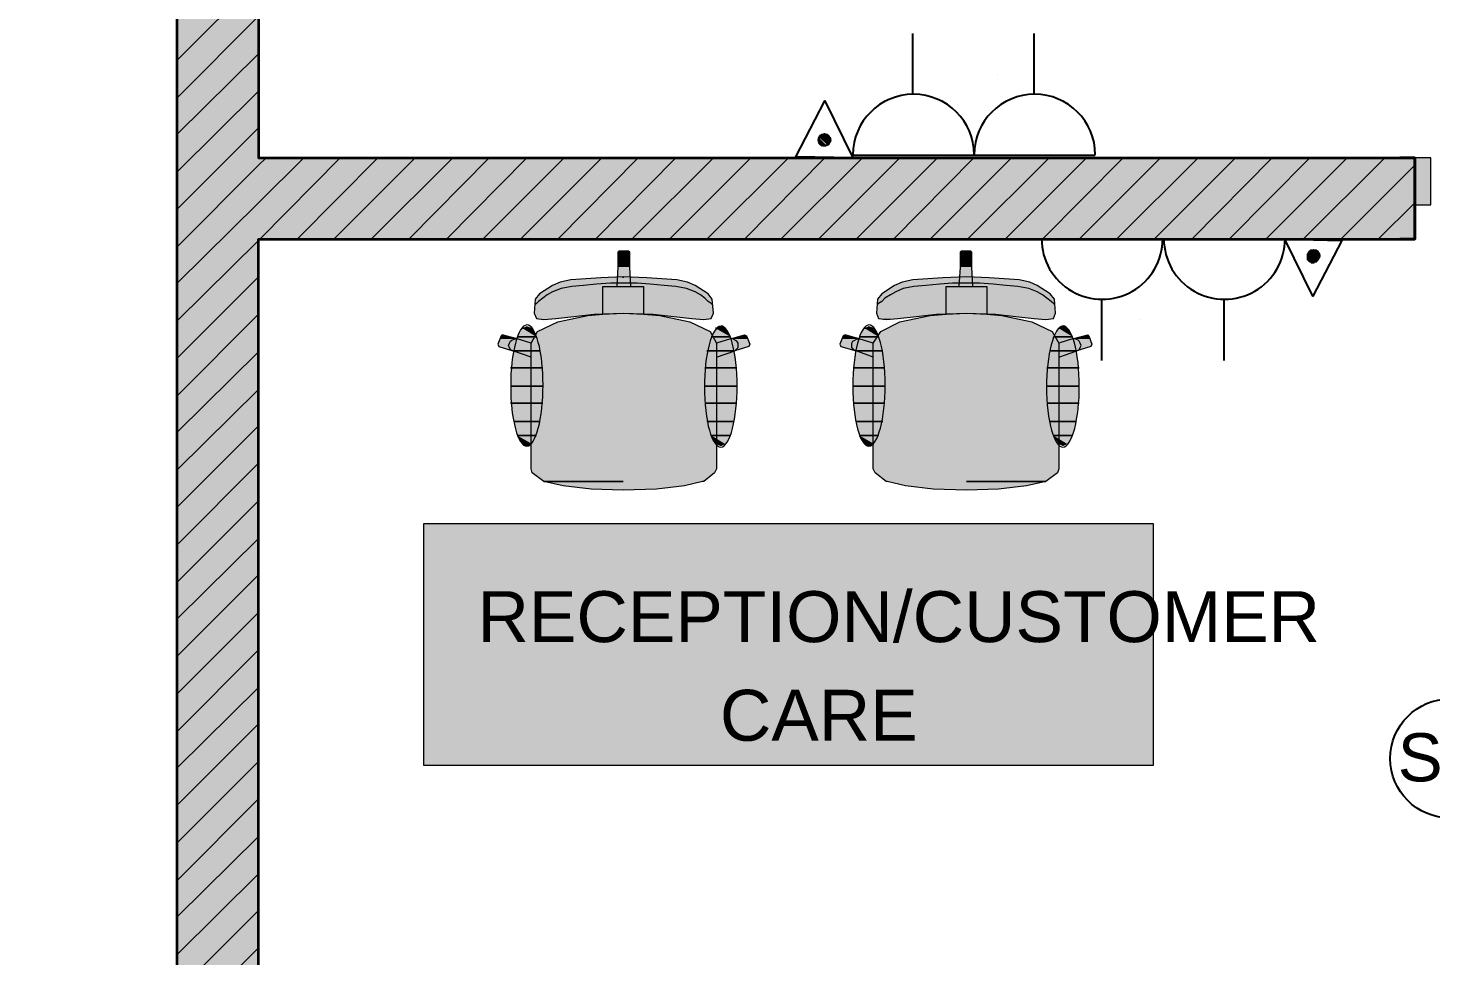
# Model space of a CAD drawing. Header units: inches. Extents: x 1845 to 54835, y 15201 to 50607.
# Drawn here: x 10528 to 17450, y 24670 to 29250 of the extents above; entities that cross this region are included whole.
import ezdxf

# ---------------------------------------------------------------- set-up
doc = ezdxf.new("R2010")
doc.units = ezdxf.units.IN
doc.header["$MEASUREMENT"] = 0
doc.layers.add('PDF_Geometry', color=7, linetype='Continuous', true_color=0xfd8379)
doc.layers.add('PDF_Solid Fills', color=7, linetype='Continuous', true_color=0xffffff)
doc.layers.add('PDF_Text', color=7, linetype='Continuous')
doc.styles.add('PDF Arial-BoldMT', font='arial.ttf')
doc.styles.add('PDF ArialMT', font='arial.ttf')

msp = doc.modelspace()

# ---------------------------------------------------------------- linework, layer by layer
at = {"layer": 'PDF_Geometry', "color": 7, "lineweight": 35}
for points in [[(11264, 33811.3), (11338.1, 33811.3), (11264, 33811.3), (11264, 33642), (11264, 33811.3), (13867.4, 33811.3), (13867.4, 33663.1), (13867.4, 33562.6), (13867.4, 33409.1), (11666.1, 33409.1), (11666.1, 28609.7), (17370.4, 28609.7), (17370.4, 28376.9), (17370.4, 28609.7), (17296.3, 28609.7), (17370.4, 28609.7)], [(9967.5, 21804.8), (9867, 21804.8), (9867, 22005.8), (9867, 22106.4), (9867, 22206.9), (11264, 22206.9), (11264, 33409.1)], [(17296.3, 28609.7), (17370.4, 28609.7), (17370.4, 28376.9), (17370.4, 28207.5), (17296.3, 28207.5)], [(13518.2, 21804.8), (13618.7, 21804.8), (13618.7, 22005.8), (13618.7, 22106.4), (13618.7, 22206.9), (11666.1, 22206.9), (11666.1, 28207.5), (17370.4, 28207.5), (17370.4, 28376.9), (17370.4, 28207.5), (17296.3, 28207.5), (17370.4, 28207.5)]]:
    msp.add_lwpolyline(points, dxfattribs=at)
at = {"layer": 'PDF_Geometry', "lineweight": 9}
for points in [[(11264, 29091.2), (11666.1, 29493.4)], [(11264, 28906), (11666.1, 29308.2)], [(11264, 28726.1), (11666.1, 29123)], [(11264, 28540.9), (11666.1, 28937.8)], [(11264, 28355.7), (11666.1, 28757.9)], [(11264, 27990.6), (11666.1, 28387.5), (11888.4, 28609.7)], [(11264, 28170.5), (11666.1, 28572.7), (11703.2, 28609.7)], [(11671.4, 28207.5), (12068.3, 28609.7)], [(11856.6, 28207.5), (12253.5, 28609.7)], [(12036.5, 28207.5), (12438.7, 28609.7)], [(12221.7, 28207.5), (12623.9, 28609.7)], [(12406.9, 28207.5), (12803.8, 28609.7)], [(12592.2, 28207.5), (12989, 28609.7)], [(12772.1, 28207.5), (13174.2, 28609.7)], [(12957.3, 28207.5), (13359.4, 28609.7)], [(13142.5, 28207.5), (13539.3, 28609.7)], [(13327.7, 28207.5), (13724.5, 28609.7)], [(13507.6, 28207.5), (13909.7, 28609.7)], [(13692.8, 28207.5), (14095, 28609.7)], [(13878, 28207.5), (14280.2, 28609.7)], [(14063.2, 28207.5), (14460.1, 28609.7)], [(14243.1, 28207.5), (14645.3, 28609.7)], [(14428.3, 28207.5), (14830.5, 28609.7)], [(14613.5, 28207.5), (15015.7, 28609.7)], [(14798.7, 28207.5), (15195.6, 28609.7)], [(14978.6, 28207.5), (15380.8, 28609.7)], [(15163.8, 28207.5), (15566, 28609.7)], [(15349.1, 28207.5), (15751.2, 28609.7)], [(15534.3, 28207.5), (15931.1, 28609.7)], [(15714.2, 28207.5), (16116.3, 28609.7)], [(15899.4, 28207.5), (16301.5, 28609.7)], [(16084.6, 28207.5), (16486.7, 28609.7)], [(16269.8, 28207.5), (16666.7, 28609.7)], [(16455, 28207.5), (16851.9, 28609.7)], [(16634.9, 28207.5), (17037.1, 28609.7)], [(16820.1, 28207.5), (17222.3, 28609.7)], [(17005.3, 28207.5), (17370.4, 28572.7)], [(17190.5, 28207.5), (17370.4, 28387.5)], [(11264, 27805.4), (11666.1, 28202.2)], [(11264, 27620.2), (11666.1, 28022.3)], [(11264, 27435), (11666.1, 27837.1)], [(11264, 27255.1), (11666.1, 27651.9)], [(11264, 27069.9), (11666.1, 27466.7)], [(11264, 26884.7), (11666.1, 27286.8)], [(11264, 26699.4), (11666.1, 27101.6)], [(11264, 26514.2), (11666.1, 26916.4)], [(11264, 26334.3), (11666.1, 26731.2)], [(11264, 26149.1), (11666.1, 26551.3)], [(11264, 25963.9), (11666.1, 26366.1)], [(11264, 25778.7), (11666.1, 26180.9)], [(11264, 25598.8), (11666.1, 25995.7)], [(11264, 25413.6), (11666.1, 25815.8)], [(11264, 25228.4), (11666.1, 25630.6)], [(11264, 25043.2), (11666.1, 25445.3)], [(11264, 24863.3), (11666.1, 25260.1)], [(11264, 24678.1), (11666.1, 25074.9)], [(11264, 24492.9), (11666.1, 24895)], [(11264, 24307.7), (11666.1, 24709.8)]]:
    msp.add_lwpolyline(points, dxfattribs=at)
at = {"layer": 'PDF_Geometry', "color": 1, "lineweight": 25}
for points in [[(14894, 28921.9), (14894, 29223.5)], [(15491.9, 28921.9), (15491.9, 29223.5)], [(15312, 29022.4), (15312, 29022.4)], [(14454.8, 28726.1), (14486.5, 28694.4), (14454.8, 28726.1), (14486.5, 28694.4), (14454.8, 28726.1), (14486.5, 28694.4), (14460.1, 28726.1), (14486.5, 28699.7), (14460.1, 28726.1)], [(14460.1, 28667.9), (14428.3, 28704.9), (14465.4, 28667.9), (14428.3, 28704.9), (14465.4, 28667.9), (14428.3, 28704.9), (14465.4, 28667.9), (14428.3, 28704.9)], [(14428.3, 28694.4), (14454.8, 28667.9), (14428.3, 28694.4), (14454.8, 28667.9), (14428.3, 28694.4), (14454.8, 28667.9)], [(14428.3, 28683.8), (14444.2, 28667.9)], [(14433.6, 28683.8), (14444.2, 28673.2), (14433.6, 28683.8)], [(14433.6, 28678.5), (14438.9, 28673.2)], [(14438.9, 28720.8), (14481.2, 28678.5), (14438.9, 28720.8), (14481.2, 28678.5), (14444.2, 28720.8), (14481.2, 28683.8), (14444.2, 28720.8), (14481.2, 28683.8), (14444.2, 28720.8), (14481.2, 28683.8), (14444.2, 28720.8), (14481.2, 28683.8), (14449.5, 28720.8), (14481.2, 28689.1), (14449.5, 28720.8), (14481.2, 28689.1), (14449.5, 28720.8), (14481.2, 28689.1), (14449.5, 28720.8)], [(14475.9, 28673.2), (14438.9, 28715.5), (14475.9, 28678.5), (14438.9, 28715.5), (14475.9, 28678.5), (14438.9, 28715.5), (14475.9, 28678.5), (14438.9, 28715.5)], [(14486.5, 28699.7), (14460.1, 28720.8), (14481.2, 28699.7), (14465.4, 28720.8), (14481.2, 28704.9), (14465.4, 28720.8), (14481.2, 28704.9)], [(14470.7, 28720.8), (14481.2, 28710.2), (14470.7, 28720.8)], [(15793.5, 28620.3), (14592.4, 28620.3)], [(15529, 28207.5), (16730.1, 28207.5)], [(16888.9, 28101.7), (16846.6, 28144), (16888.9, 28101.7), (16846.6, 28138.8), (16888.9, 28101.7), (16846.6, 28138.8), (16883.6, 28101.7), (16846.6, 28138.8), (16883.6, 28096.4), (16846.6, 28138.8), (16883.6, 28096.4), (16846.6, 28138.8), (16883.6, 28096.4), (16841.3, 28133.5), (16883.6, 28096.4)], [(16878.3, 28096.4), (16841.3, 28133.5), (16878.3, 28096.4), (16841.3, 28133.5), (16878.3, 28096.4), (16841.3, 28133.5), (16878.3, 28096.4), (16841.3, 28128.2), (16873, 28096.4)], [(16841.3, 28122.9), (16867.7, 28091.1), (16841.3, 28122.9), (16867.7, 28091.1), (16841.3, 28122.9), (16873, 28091.1), (16841.3, 28128.2), (16873, 28091.1), (16841.3, 28128.2), (16873, 28091.1), (16841.3, 28128.2)], [(16867.7, 28091.1), (16841.3, 28117.6), (16862.4, 28091.1), (16841.3, 28117.6), (16862.4, 28091.1), (16841.3, 28117.6)], [(16862.4, 28091.1), (16841.3, 28112.3), (16857.1, 28096.4), (16841.3, 28112.3), (16857.1, 28096.4)], [(16851.9, 28096.4), (16841.3, 28107), (16851.9, 28096.4)], [(16894.2, 28107), (16851.9, 28144), (16894.2, 28107), (16857.1, 28144), (16894.2, 28107), (16857.1, 28144)], [(16888.9, 28107), (16851.9, 28144), (16888.9, 28107), (16851.9, 28144), (16888.9, 28101.7), (16851.9, 28144), (16888.9, 28101.7), (16851.9, 28144)], [(16894.2, 28122.9), (16873, 28149.3), (16894.2, 28122.9), (16867.7, 28149.3), (16894.2, 28122.9), (16867.7, 28149.3), (16894.2, 28117.6), (16867.7, 28149.3), (16894.2, 28117.6), (16862.4, 28149.3), (16894.2, 28117.6), (16862.4, 28149.3), (16894.2, 28112.3), (16862.4, 28149.3), (16894.2, 28112.3), (16857.1, 28149.3), (16894.2, 28112.3), (16857.1, 28149.3), (16894.2, 28112.3)], [(16878.3, 28149.3), (16894.2, 28128.2), (16873, 28149.3), (16894.2, 28128.2)], [(16894.2, 28133.5), (16878.3, 28144), (16894.2, 28133.5)], [(16888.9, 28138.8), (16883.6, 28144), (16888.9, 28133.5)], [(15825.3, 27911.2), (15825.3, 27609.6)], [(16428.5, 27911.2), (16428.5, 27609.6)], [(16010.5, 27810.7), (16010.5, 27810.7)]]:
    msp.add_lwpolyline(points, dxfattribs=at)
for points in [[(14317.2, 28615), (14460.1, 28890.2), (14597.7, 28609.7)], [(14428.3, 28699.7), (14460.1, 28667.9), (14428.3, 28699.7), (14460.1, 28667.9), (14428.3, 28699.7), (14460.1, 28667.9)], [(14428.3, 28689.1), (14449.5, 28667.9), (14428.3, 28689.1), (14449.5, 28667.9)], [(14433.6, 28715.5), (14475.9, 28673.2), (14433.6, 28715.5), (14475.9, 28673.2)], [(17010.6, 28202.2), (16867.7, 27927.1), (16730.1, 28207.5)]]:
    msp.add_lwpolyline(points, close=True, dxfattribs=at)
msp.add_lwpolyline([(15794.2, 28624.1, 1), (15196.2, 28624.1, 1), (14598.3, 28624.1)], format="xyb", dxfattribs=at)
at = {"layer": 'PDF_Geometry', "color": 30, "lineweight": 20, "true_color": 0xff6600}
msp.add_lwpolyline([(17370.4, 28376.9), (17449.8, 28376.9), (17449.8, 28609.7), (17370.4, 28609.7)], close=True, dxfattribs=at)
at = {"layer": 'PDF_Geometry', "color": 39, "lineweight": 13, "true_color": 0x563838}
for points in [[(13497, 28070), (13497, 28144), (13491.7, 28149.3), (13465.3, 28149.3), (13444.1, 28149.3), (13438.8, 28144), (13438.8, 28070)], [(15185, 28070), (15185, 28144), (15179.7, 28149.3), (15158.6, 28149.3), (15132.1, 28149.3), (15126.8, 28144), (15126.8, 28070)], [(13502.3, 27974.7), (13497, 28070), (13497, 28085.8), (13486.4, 28091.1), (13481.1, 28101.7), (13465.3, 28101.7), (13454.7, 28101.7), (13444.1, 28091.1), (13438.8, 28085.8), (13438.8, 28070), (13433.5, 27974.7)], [(15190.3, 27974.7), (15185, 28070), (15185, 28085.8), (15179.7, 28091.1), (15169.1, 28101.7), (15158.6, 28101.7), (15142.7, 28101.7), (15137.4, 28091.1), (15126.8, 28085.8), (15126.8, 28070), (15121.5, 27974.7)], [(13904.5, 27884.8), (13899.2, 27890), (13883.3, 27900.6), (13867.4, 27916.5), (13846.2, 27932.4), (13819.8, 27948.3), (13777.5, 27964.1), (13724.5, 27974.7), (13666.3, 27980), (13597.5, 27985.3), (13534, 27990.6), (13465.3, 27990.6), (13401.8, 27990.6), (13333, 27985.3), (13269.5, 27980), (13211.3, 27974.7), (13158.3, 27964.1), (13116, 27948.3), (13089.6, 27932.4), (13068.4, 27916.5), (13047.2, 27900.6), (13036.6, 27890), (13031.3, 27884.8)], [(13364.7, 27837.1), (13364.7, 27911.2), (13364.7, 27974.7), (13433.5, 27974.7), (13465.3, 27974.7), (13502.3, 27974.7), (13565.8, 27974.7), (13565.8, 27911.2), (13565.8, 27837.1)], [(15592.5, 27884.8), (15587.2, 27890), (15576.6, 27900.6), (15555.4, 27916.5), (15534.3, 27932.4), (15507.8, 27948.3), (15465.5, 27964.1), (15412.6, 27974.7), (15354.3, 27980), (15290.8, 27985.3), (15222.1, 27990.6), (15158.6, 27990.6), (15089.8, 27990.6), (15026.3, 27985.3), (14957.5, 27980), (14899.3, 27974.7), (14846.4, 27964.1), (14809.3, 27948.3), (14782.9, 27932.4), (14756.4, 27916.5), (14740.5, 27900.6), (14724.6, 27890), (14719.4, 27884.8)], [(15058, 27837.1), (15058, 27911.2), (15058, 27974.7), (15121.5, 27974.7), (15158.6, 27974.7), (15190.3, 27974.7), (15259.1, 27974.7), (15259.1, 27911.2), (15259.1, 27837.1)], [(13010.2, 27694.3), (13041.9, 27752.5), (13142.5, 27800.1), (13290.6, 27831.8), (13364.7, 27837.1), (13465.3, 27842.4), (13565.8, 27837.1), (13645.2, 27831.8), (13793.3, 27800.1), (13893.9, 27752.5), (13925.6, 27694.3)], [(14698.2, 27694.3), (14735.2, 27752.5), (14830.5, 27800.1), (14978.6, 27831.8), (15058, 27837.1), (15158.6, 27842.4), (15259.1, 27837.1), (15333.2, 27831.8), (15481.3, 27800.1), (15581.9, 27752.5), (15613.6, 27694.3)], [(13010.2, 27625.5), (12920.2, 27657.2), (12909.6, 27662.5), (12904.4, 27673.1), (12899.1, 27683.7), (12904.4, 27694.3), (12909.6, 27704.8), (12914.9, 27710.1), (12930.8, 27715.4), (12941.4, 27715.4), (12867.3, 27736.6), (12862, 27731.3), (12846.1, 27689), (12851.4, 27678.4), (12920.2, 27657.2)], [(13994.4, 27715.4), (13925.6, 27694.3), (13925.6, 27625.5), (13925.6, 27207.4), (13925.6, 27133.4), (13925.6, 27075.1), (13915, 27054), (13862.1, 27011.6), (13856.8, 27011.6), (13766.9, 26990.5), (13629.3, 26974.6), (13465.3, 26969.3), (13306.5, 26974.6), (13168.9, 26990.5), (13073.7, 27011.6), (13015.5, 27054), (13010.2, 27075.1), (13010.2, 27133.4), (13010.2, 27207.4), (13010.2, 27625.5), (13010.2, 27694.3), (12941.4, 27715.4)], [(13925.6, 27625.5), (14015.6, 27657.2), (14020.9, 27662.5), (14031.5, 27673.1), (14031.5, 27683.7), (14031.5, 27694.3), (14026.2, 27704.8), (14015.6, 27710.1), (14005, 27715.4), (13994.4, 27715.4), (14063.2, 27736.6), (14073.8, 27731.3), (14089.7, 27689), (14084.4, 27678.4), (14015.6, 27657.2)], [(14698.2, 27625.5), (14613.5, 27657.2), (14602.9, 27662.5), (14592.4, 27673.1), (14592.4, 27683.7), (14592.4, 27694.3), (14597.7, 27704.8), (14608.2, 27710.1), (14618.8, 27715.4), (14629.4, 27715.4), (14560.6, 27736.6), (14550, 27731.3), (14534.2, 27689), (14539.4, 27678.4), (14613.5, 27657.2)], [(15682.4, 27715.4), (15613.6, 27694.3), (15613.6, 27625.5), (15613.6, 27207.4), (15613.6, 27133.4), (15613.6, 27075.1), (15608.3, 27054), (15550.1, 27011.6), (15454.9, 26990.5), (15317.3, 26974.6), (15158.6, 26969.3), (14994.5, 26974.6), (14856.9, 26990.5), (14767, 27011.6), (14761.7, 27011.6), (14708.8, 27054), (14698.2, 27075.1), (14698.2, 27133.4), (14698.2, 27207.4), (14698.2, 27625.5), (14698.2, 27694.3), (14629.4, 27715.4)], [(15613.6, 27625.5), (15703.6, 27657.2), (15714.2, 27662.5), (15719.5, 27673.1), (15724.8, 27683.7), (15719.5, 27694.3), (15714.2, 27704.8), (15708.9, 27710.1), (15693, 27715.4), (15682.4, 27715.4), (15756.5, 27736.6), (15761.8, 27731.3), (15777.7, 27689), (15772.4, 27678.4), (15703.6, 27657.2)]]:
    msp.add_lwpolyline(points, dxfattribs=at)
for points in [[(13221.8, 27826.5), (13322.4, 27837.1), (13465.3, 27842.4), (13613.4, 27837.1), (13714, 27826.5), (13803.9, 27816), (13862.1, 27810.7), (13899.2, 27816), (13909.7, 27842.4), (13904.5, 27911.2), (13883.3, 27937.7), (13819.8, 27980), (13782.8, 27995.9), (13729.8, 28006.5), (13581.7, 28017), (13465.3, 28022.3), (13354.1, 28017), (13206, 28006.5), (13153.1, 27995.9), (13116, 27980), (13052.5, 27937.7), (13031.3, 27911.2), (13026.1, 27842.4), (13036.6, 27816), (13073.7, 27810.7), (13131.9, 27816)], [(14909.9, 27826.5), (15010.4, 27837.1), (15158.6, 27842.4), (15301.4, 27837.1), (15402, 27826.5), (15491.9, 27816), (15550.1, 27810.7), (15587.2, 27816), (15597.8, 27842.4), (15592.5, 27911.2), (15571.3, 27937.7), (15507.8, 27980), (15470.8, 27995.9), (15417.8, 28006.5), (15269.7, 28017), (15158.6, 28022.3), (15042.1, 28017), (14894, 28006.5), (14841.1, 27995.9), (14804, 27980), (14740.5, 27937.7), (14719.4, 27911.2), (14714.1, 27842.4), (14724.6, 27816), (14761.7, 27810.7), (14819.9, 27816)], [(16079.3, 25609.4), (12481, 25609.4), (12481, 26805.3), (16079.3, 26805.3)]]:
    msp.add_lwpolyline(points, close=True, dxfattribs=at)
at = {"layer": 'PDF_Geometry', "color": 7, "lineweight": 0, "true_color": 0xffffff}
for points in [[(13465.3, 28022.3), (13465.3, 28022.3), (13465.3, 28022.3)], [(15756.5, 27736.6), (15756.5, 27736.6), (15756.5, 27736.6)]]:
    msp.add_lwpolyline(points, close=True, dxfattribs=at)
for points in [[(13465.3, 28017), (13465.3, 28022.3), (13465.3, 28017)], [(13015.5, 27768.3), (12967.9, 27768.3), (13015.5, 27768.3)], [(13968, 27768.3), (13920.3, 27768.3), (13968, 27768.3)], [(14703.5, 27768.3), (14655.9, 27768.3), (14703.5, 27768.3)], [(15656, 27768.3), (15613.6, 27768.3), (15656, 27768.3)], [(13036.6, 27726), (12941.4, 27726), (13036.6, 27726)], [(13994.4, 27726), (13899.2, 27726), (13994.4, 27726)], [(14724.6, 27726), (14629.4, 27726), (14724.6, 27726)], [(15682.4, 27726), (15587.2, 27726), (15682.4, 27726)], [(15761.8, 27731.3), (15756.5, 27736.6), (15761.8, 27731.3)], [(13052.5, 27657.2), (12925.5, 27657.2), (13052.5, 27657.2)], [(14010.3, 27657.2), (13878, 27657.2), (14010.3, 27657.2)], [(14745.8, 27657.2), (14613.5, 27657.2), (14745.8, 27657.2)], [(15698.3, 27657.2), (15571.3, 27657.2), (15698.3, 27657.2)], [(13068.4, 27572.6), (12909.6, 27572.6), (13068.4, 27572.6)], [(14020.9, 27572.6), (13867.4, 27572.6), (14020.9, 27572.6)], [(14756.4, 27572.6), (14602.9, 27572.6), (14756.4, 27572.6)], [(15714.2, 27572.6), (15555.4, 27572.6), (15714.2, 27572.6)], [(13068.4, 27482.6), (12909.6, 27482.6), (13068.4, 27482.6)], [(14026.2, 27482.6), (13867.4, 27482.6), (14026.2, 27482.6)], [(14756.4, 27482.6), (14597.7, 27482.6), (14756.4, 27482.6)], [(15714.2, 27482.6), (15555.4, 27482.6), (15714.2, 27482.6)], [(13068.4, 27397.9), (12909.6, 27397.9), (13068.4, 27397.9)], [(14020.9, 27397.9), (13867.4, 27397.9), (14020.9, 27397.9)], [(14756.4, 27397.9), (14602.9, 27397.9), (14756.4, 27397.9)], [(15714.2, 27397.9), (15555.4, 27397.9), (15714.2, 27397.9)], [(13052.5, 27308), (12925.5, 27308), (13052.5, 27308)], [(14010.3, 27308), (13878, 27308), (14010.3, 27308)], [(14745.8, 27308), (14613.5, 27308), (14745.8, 27308)], [(15698.3, 27308), (15571.3, 27308), (15698.3, 27308)], [(13036.6, 27239.2), (12941.4, 27239.2), (13036.6, 27239.2)], [(13994.4, 27239.2), (13899.2, 27239.2), (13994.4, 27239.2)], [(14724.6, 27239.2), (14629.4, 27239.2), (14724.6, 27239.2)], [(15682.4, 27239.2), (15587.2, 27239.2), (15682.4, 27239.2)], [(13010.2, 27196.9), (12967.9, 27196.9), (13010.2, 27196.9)], [(13465.3, 27011.6), (13073.7, 27011.6), (13465.3, 27011.6)], [(15550.1, 27011.6), (15158.6, 27011.6), (15550.1, 27011.6)]]:
    msp.add_lwpolyline(points, dxfattribs=at)
at = {"layer": 'PDF_Geometry', "color": 1, "lineweight": 25}
for centre in [(14458, 28698.2), (16871.1, 28126.7)]:
    msp.add_circle(centre, 29.1, dxfattribs=at)
at = {"layer": 'PDF_Geometry', "color": 4, "lineweight": 25}
msp.add_circle((17543.1, 25644.8), 293.7, dxfattribs=at)
at = {"layer": 'PDF_Geometry', "color": 1, "lineweight": 25}
for centre, radius, start, end in [((14449.5, 28689.1), 26.5, 306.8699, 126.8699), ((15827.9, 28210.2), 299, 179.99998, 359.99998), ((16431.2, 28210.2), 299, 179.99998, 359.99998)]:
    msp.add_arc(centre, radius, start, end, dxfattribs=at)
at = {"layer": 'PDF_Geometry', "color": 39, "lineweight": 13, "true_color": 0x563838}
for centre, major_axis, ratio, start_param, end_param in [((12989.5, 27485.3), (0.8, 299.1), 0.267095, 1.580703, 7.863888), ((13946.5, 27480.5), (0.7, 298.5), 0.270458, 5.121485, 11.40467), ((14677.5, 27485.3), (0.8, 299.1), 0.267095, 1.580703, 7.863888), ((15634.5, 27480.5), (0.7, 298.5), 0.270458, 5.121485, 11.40467)]:
    msp.add_ellipse(centre, major_axis=major_axis, ratio=ratio, start_param=start_param, end_param=end_param, dxfattribs=at)
at = {"layer": 'PDF_Solid Fills', "transparency": 33554559}
for points in [[(11264, 33409.1), (11264, 22206.9), (11666.1, 33409.1)], [(11264, 22206.9), (11666.1, 33409.1), (11666.1, 22206.9)], [(11666.1, 28609.7), (11666.1, 28207.5), (17370.4, 28609.7)], [(11666.1, 28207.5), (17370.4, 28609.7), (17370.4, 28207.5)], [(17370.4, 28376.9), (17370.4, 28609.7), (17449.8, 28376.9)], [(17370.4, 28609.7), (17449.8, 28376.9), (17449.8, 28609.7)], [(13444.1, 28149.3), (13465.3, 28144), (13438.8, 28144)], [(13465.3, 28144), (13438.8, 28144), (13465.3, 28070)], [(13438.8, 28144), (13465.3, 28070), (13438.8, 28070)], [(13465.3, 28149.3), (13444.1, 28149.3), (13465.3, 28144)], [(13491.7, 28149.3), (13465.3, 28149.3), (13497, 28144)], [(13465.3, 28149.3), (13497, 28144), (13465.3, 28144)], [(13497, 28144), (13465.3, 28144), (13497, 28070)], [(13465.3, 28144), (13497, 28070), (13465.3, 28070)], [(15132.1, 28149.3), (15158.6, 28144), (15126.8, 28144)], [(15158.6, 28144), (15126.8, 28144), (15158.6, 28070)], [(15126.8, 28144), (15158.6, 28070), (15126.8, 28070)], [(15158.6, 28149.3), (15132.1, 28149.3), (15158.6, 28144)], [(15179.7, 28149.3), (15158.6, 28149.3), (15185, 28144)], [(15158.6, 28149.3), (15185, 28144), (15158.6, 28144)], [(15185, 28144), (15158.6, 28144), (15185, 28070)], [(15158.6, 28144), (15185, 28070), (15158.6, 28070)], [(13438.8, 28070), (13465.3, 27974.7), (13433.5, 27974.7)], [(13465.3, 28070), (13438.8, 28070), (13465.3, 27974.7)], [(13497, 28070), (13465.3, 28070), (13502.3, 27974.7)], [(13465.3, 28070), (13502.3, 27974.7), (13465.3, 27974.7)], [(15126.8, 28070), (15158.6, 27974.7), (15121.5, 27974.7)], [(15158.6, 28070), (15126.8, 28070), (15158.6, 27974.7)], [(15185, 28070), (15158.6, 28070), (15190.3, 27974.7)], [(15158.6, 28070), (15190.3, 27974.7), (15158.6, 27974.7)], [(13116, 27980), (13465.3, 27937.7), (13052.5, 27937.7)], [(13153.1, 27995.9), (13465.3, 27980), (13116, 27980)], [(13465.3, 27980), (13116, 27980), (13465.3, 27937.7)], [(13206, 28006.5), (13465.3, 27995.9), (13153.1, 27995.9)], [(13465.3, 27995.9), (13153.1, 27995.9), (13465.3, 27980)], [(13354.1, 28017), (13465.3, 28006.5), (13206, 28006.5)], [(13465.3, 28006.5), (13206, 28006.5), (13465.3, 27995.9)], [(13465.3, 28022.3), (13465.3, 28017), (13354.1, 28017)], [(13465.3, 28017), (13354.1, 28017), (13465.3, 28006.5)], [(13465.3, 27974.7), (13364.7, 27974.7), (13465.3, 27911.2)], [(13364.7, 27974.7), (13465.3, 27911.2), (13364.7, 27911.2)], [(13465.3, 28022.3), (13581.7, 28017), (13465.3, 28017)], [(13581.7, 28017), (13465.3, 28017), (13729.8, 28006.5)], [(13465.3, 28017), (13729.8, 28006.5), (13465.3, 28006.5)], [(13729.8, 28006.5), (13465.3, 28006.5), (13782.8, 27995.9)], [(13465.3, 28006.5), (13782.8, 27995.9), (13465.3, 27995.9)], [(13782.8, 27995.9), (13465.3, 27995.9), (13819.8, 27980)], [(13465.3, 27995.9), (13819.8, 27980), (13465.3, 27980)], [(13819.8, 27980), (13465.3, 27980), (13883.3, 27937.7)], [(13465.3, 27980), (13883.3, 27937.7), (13465.3, 27937.7)], [(13565.8, 27974.7), (13465.3, 27974.7), (13565.8, 27911.2)], [(13465.3, 27974.7), (13565.8, 27911.2), (13465.3, 27911.2)], [(14804, 27980), (15158.6, 27937.7), (14740.5, 27937.7)], [(14841.1, 27995.9), (15158.6, 27980), (14804, 27980)], [(15158.6, 27980), (14804, 27980), (15158.6, 27937.7)], [(14894, 28006.5), (15158.6, 27995.9), (14841.1, 27995.9)], [(15158.6, 27995.9), (14841.1, 27995.9), (15158.6, 27980)], [(15042.1, 28017), (15158.6, 28006.5), (14894, 28006.5)], [(15158.6, 28006.5), (14894, 28006.5), (15158.6, 27995.9)], [(15158.6, 28022.3), (15158.6, 28017), (15042.1, 28017)], [(15158.6, 28017), (15042.1, 28017), (15158.6, 28006.5)], [(15158.6, 27974.7), (15058, 27974.7), (15158.6, 27911.2)], [(15058, 27974.7), (15158.6, 27911.2), (15058, 27911.2)], [(15158.6, 28022.3), (15269.7, 28017), (15158.6, 28017)], [(15269.7, 28017), (15158.6, 28017), (15417.8, 28006.5)], [(15158.6, 28017), (15417.8, 28006.5), (15158.6, 28006.5)], [(15417.8, 28006.5), (15158.6, 28006.5), (15470.8, 27995.9)], [(15158.6, 28006.5), (15470.8, 27995.9), (15158.6, 27995.9)], [(15470.8, 27995.9), (15158.6, 27995.9), (15507.8, 27980)], [(15158.6, 27995.9), (15507.8, 27980), (15158.6, 27980)], [(15507.8, 27980), (15158.6, 27980), (15571.3, 27937.7)], [(15158.6, 27980), (15571.3, 27937.7), (15158.6, 27937.7)], [(15259.1, 27974.7), (15158.6, 27974.7), (15259.1, 27911.2)], [(15158.6, 27974.7), (15259.1, 27911.2), (15158.6, 27911.2)], [(13031.3, 27911.2), (13465.3, 27842.4), (13026.1, 27842.4)], [(13052.5, 27937.7), (13465.3, 27911.2), (13031.3, 27911.2)], [(13465.3, 27911.2), (13031.3, 27911.2), (13465.3, 27842.4)], [(13465.3, 27937.7), (13052.5, 27937.7), (13465.3, 27911.2)], [(13465.3, 27911.2), (13364.7, 27911.2), (13465.3, 27837.1)], [(13364.7, 27911.2), (13465.3, 27837.1), (13364.7, 27837.1)], [(13883.3, 27937.7), (13465.3, 27937.7), (13904.5, 27911.2)], [(13465.3, 27937.7), (13904.5, 27911.2), (13465.3, 27911.2)], [(13565.8, 27911.2), (13465.3, 27911.2), (13565.8, 27837.1)], [(13465.3, 27911.2), (13565.8, 27837.1), (13465.3, 27837.1)], [(13904.5, 27911.2), (13465.3, 27911.2), (13909.7, 27842.4)], [(13465.3, 27911.2), (13909.7, 27842.4), (13465.3, 27842.4)], [(14719.4, 27911.2), (15158.6, 27842.4), (14714.1, 27842.4)], [(14740.5, 27937.7), (15158.6, 27911.2), (14719.4, 27911.2)], [(15158.6, 27911.2), (14719.4, 27911.2), (15158.6, 27842.4)], [(15158.6, 27937.7), (14740.5, 27937.7), (15158.6, 27911.2)], [(15158.6, 27911.2), (15058, 27911.2), (15158.6, 27837.1)], [(15058, 27911.2), (15158.6, 27837.1), (15058, 27837.1)], [(15571.3, 27937.7), (15158.6, 27937.7), (15592.5, 27911.2)], [(15158.6, 27937.7), (15592.5, 27911.2), (15158.6, 27911.2)], [(15259.1, 27911.2), (15158.6, 27911.2), (15259.1, 27837.1)], [(15158.6, 27911.2), (15259.1, 27837.1), (15158.6, 27837.1)], [(15592.5, 27911.2), (15158.6, 27911.2), (15597.8, 27842.4)], [(15158.6, 27911.2), (15597.8, 27842.4), (15158.6, 27842.4)], [(13417.6, 27842.4), (13417.6, 27842.4), (13026.1, 27842.4)], [(13417.6, 27842.4), (13026.1, 27842.4), (13465.3, 27842.4)], [(13417.6, 27842.4), (13026.1, 27842.4), (13322.4, 27837.1)], [(13026.1, 27842.4), (13322.4, 27837.1), (13026.1, 27837.1)], [(13322.4, 27837.1), (13026.1, 27837.1), (13221.8, 27826.5)], [(13026.1, 27837.1), (13221.8, 27826.5), (13031.3, 27826.5)], [(13221.8, 27826.5), (13031.3, 27826.5), (13137.2, 27816)], [(13031.3, 27826.5), (13137.2, 27816), (13036.6, 27816)], [(13290.6, 27831.8), (13465.3, 27800.1), (13142.5, 27800.1)], [(13364.7, 27837.1), (13465.3, 27831.8), (13290.6, 27831.8)], [(13465.3, 27831.8), (13290.6, 27831.8), (13465.3, 27800.1)], [(13465.3, 27837.1), (13364.7, 27837.1), (13465.3, 27831.8)], [(13909.7, 27842.4), (13465.3, 27842.4), (13518.2, 27842.4)], [(13465.3, 27842.4), (13909.7, 27842.4), (13909.7, 27842.4)], [(13565.8, 27837.1), (13465.3, 27837.1), (13645.2, 27831.8)], [(13465.3, 27837.1), (13645.2, 27831.8), (13465.3, 27831.8)], [(13645.2, 27831.8), (13465.3, 27831.8), (13793.3, 27800.1)], [(13465.3, 27831.8), (13793.3, 27800.1), (13465.3, 27800.1)], [(13909.7, 27842.4), (13518.2, 27842.4), (13909.7, 27837.1)], [(13518.2, 27842.4), (13909.7, 27837.1), (13613.4, 27837.1)], [(13909.7, 27837.1), (13613.4, 27837.1), (13904.5, 27826.5)], [(13613.4, 27837.1), (13904.5, 27826.5), (13714, 27826.5)], [(13904.5, 27826.5), (13714, 27826.5), (13899.2, 27816)], [(13714, 27826.5), (13899.2, 27816), (13798.6, 27816)], [(15105.6, 27842.4), (15105.6, 27842.4), (14714.1, 27842.4)], [(15105.6, 27842.4), (14714.1, 27842.4), (15158.6, 27842.4)], [(15105.6, 27842.4), (14714.1, 27842.4), (15010.4, 27837.1)], [(14714.1, 27842.4), (15010.4, 27837.1), (14714.1, 27837.1)], [(15010.4, 27837.1), (14714.1, 27837.1), (14909.9, 27826.5)], [(14714.1, 27837.1), (14909.9, 27826.5), (14719.4, 27826.5)], [(14909.9, 27826.5), (14719.4, 27826.5), (14825.2, 27816)], [(14719.4, 27826.5), (14825.2, 27816), (14724.6, 27816)], [(14978.6, 27831.8), (15158.6, 27800.1), (14830.5, 27800.1)], [(15058, 27837.1), (15158.6, 27831.8), (14978.6, 27831.8)], [(15158.6, 27831.8), (14978.6, 27831.8), (15158.6, 27800.1)], [(15158.6, 27837.1), (15058, 27837.1), (15158.6, 27831.8)], [(15597.8, 27842.4), (15158.6, 27842.4), (15206.2, 27842.4)], [(15158.6, 27842.4), (15597.8, 27842.4), (15597.8, 27842.4)], [(15259.1, 27837.1), (15158.6, 27837.1), (15333.2, 27831.8)], [(15158.6, 27837.1), (15333.2, 27831.8), (15158.6, 27831.8)], [(15333.2, 27831.8), (15158.6, 27831.8), (15481.3, 27800.1)], [(15158.6, 27831.8), (15481.3, 27800.1), (15158.6, 27800.1)], [(15597.8, 27842.4), (15206.2, 27842.4), (15597.8, 27837.1)], [(15206.2, 27842.4), (15597.8, 27837.1), (15301.4, 27837.1)], [(15597.8, 27837.1), (15301.4, 27837.1), (15592.5, 27826.5)], [(15301.4, 27837.1), (15592.5, 27826.5), (15402, 27826.5)], [(15592.5, 27826.5), (15402, 27826.5), (15587.2, 27816)], [(15402, 27826.5), (15587.2, 27816), (15486.6, 27816)], [(12967.9, 27768.3), (13036.6, 27726), (12941.4, 27726)], [(12989, 27778.9), (13015.5, 27768.3), (12967.9, 27768.3)], [(12967.9, 27768.3), (13015.5, 27768.3), (13015.5, 27768.3)], [(13015.5, 27768.3), (12967.9, 27768.3), (13036.6, 27726)], [(13036.6, 27816), (13041.9, 27816), (13131.9, 27816)], [(13036.6, 27816), (13137.2, 27816), (13131.9, 27816)], [(13041.9, 27816), (13131.9, 27816), (13073.7, 27810.7)], [(13142.5, 27800.1), (13465.3, 27752.5), (13041.9, 27752.5)], [(13465.3, 27800.1), (13142.5, 27800.1), (13465.3, 27752.5)], [(13793.3, 27800.1), (13465.3, 27800.1), (13893.9, 27752.5)], [(13465.3, 27800.1), (13893.9, 27752.5), (13465.3, 27752.5)], [(13798.6, 27816), (13803.9, 27816), (13893.9, 27816)], [(13798.6, 27816), (13899.2, 27816), (13893.9, 27816)], [(13803.9, 27816), (13893.9, 27816), (13862.1, 27810.7)], [(13920.3, 27768.3), (13994.4, 27726), (13899.2, 27726)], [(13946.8, 27778.9), (13968, 27768.3), (13920.3, 27768.3)], [(13920.3, 27768.3), (13968, 27768.3), (13968, 27768.3)], [(13968, 27768.3), (13920.3, 27768.3), (13994.4, 27726)], [(14655.9, 27768.3), (14724.6, 27726), (14629.4, 27726)], [(14677, 27778.9), (14703.5, 27768.3), (14655.9, 27768.3)], [(14655.9, 27768.3), (14703.5, 27768.3), (14703.5, 27768.3)], [(14703.5, 27768.3), (14655.9, 27768.3), (14724.6, 27726)], [(14724.6, 27816), (14735.2, 27816), (14819.9, 27816)], [(14724.6, 27816), (14825.2, 27816), (14819.9, 27816)], [(14735.2, 27816), (14819.9, 27816), (14761.7, 27810.7)], [(14830.5, 27800.1), (15158.6, 27752.5), (14735.2, 27752.5)], [(15158.6, 27800.1), (14830.5, 27800.1), (15158.6, 27752.5)], [(15481.3, 27800.1), (15158.6, 27800.1), (15581.9, 27752.5)], [(15158.6, 27800.1), (15581.9, 27752.5), (15158.6, 27752.5)], [(15486.6, 27816), (15491.9, 27816), (15581.9, 27816)], [(15486.6, 27816), (15587.2, 27816), (15581.9, 27816)], [(15491.9, 27816), (15581.9, 27816), (15550.1, 27810.7)], [(15613.6, 27768.3), (15682.4, 27726), (15587.2, 27726)], [(15634.8, 27784.2), (15656, 27768.3), (15613.6, 27768.3)], [(15613.6, 27768.3), (15656, 27768.3), (15656, 27768.3)], [(15656, 27768.3), (15613.6, 27768.3), (15682.4, 27726)], [(12851.4, 27694.3), (13465.3, 27689), (12846.1, 27689)], [(13465.3, 27689), (12846.1, 27689), (13465.3, 27678.4)], [(12846.1, 27689), (13465.3, 27678.4), (12851.4, 27678.4)], [(12856.7, 27715.4), (13010.2, 27694.3), (12851.4, 27694.3)], [(13465.3, 27694.3), (12851.4, 27694.3), (13465.3, 27689)], [(12862, 27731.3), (12941.4, 27715.4), (12856.7, 27715.4)], [(12941.4, 27715.4), (12856.7, 27715.4), (13010.2, 27694.3)], [(12867.3, 27736.6), (12883.2, 27731.3), (12862, 27731.3)], [(12883.2, 27731.3), (12862, 27731.3), (12941.4, 27715.4)], [(12941.4, 27726), (13052.5, 27657.2), (12925.5, 27657.2)], [(12941.4, 27726), (13036.6, 27726), (13036.6, 27726)], [(13036.6, 27726), (12941.4, 27726), (13052.5, 27657.2)], [(13020.8, 27715.4), (13465.3, 27694.3), (13010.2, 27694.3)], [(13041.9, 27752.5), (13465.3, 27715.4), (13020.8, 27715.4)], [(13465.3, 27715.4), (13020.8, 27715.4), (13465.3, 27694.3)], [(13465.3, 27752.5), (13041.9, 27752.5), (13465.3, 27715.4)], [(13893.9, 27752.5), (13465.3, 27752.5), (13915, 27715.4)], [(13465.3, 27752.5), (13915, 27715.4), (13465.3, 27715.4)], [(13915, 27715.4), (13465.3, 27715.4), (13925.6, 27694.3)], [(13465.3, 27715.4), (13925.6, 27694.3), (13465.3, 27694.3)], [(14084.4, 27694.3), (13465.3, 27694.3), (14089.7, 27689)], [(13465.3, 27694.3), (14089.7, 27689), (13465.3, 27689)], [(14089.7, 27689), (13465.3, 27689), (14084.4, 27678.4)], [(13465.3, 27689), (14084.4, 27678.4), (13465.3, 27678.4)], [(13899.2, 27726), (14010.3, 27657.2), (13878, 27657.2)], [(13899.2, 27726), (13994.4, 27726), (13994.4, 27726)], [(13994.4, 27726), (13899.2, 27726), (14010.3, 27657.2)], [(13994.4, 27715.4), (14084.4, 27694.3), (13925.6, 27694.3)], [(14052.6, 27731.3), (14079.1, 27715.4), (13994.4, 27715.4)], [(14079.1, 27715.4), (13994.4, 27715.4), (14084.4, 27694.3)], [(14063.2, 27736.6), (14073.8, 27731.3), (14052.6, 27731.3)], [(14073.8, 27731.3), (14052.6, 27731.3), (14079.1, 27715.4)], [(14539.4, 27694.3), (15158.6, 27689), (14534.2, 27689)], [(15158.6, 27689), (14534.2, 27689), (15158.6, 27678.4)], [(14534.2, 27689), (15158.6, 27678.4), (14539.4, 27678.4)], [(14544.7, 27715.4), (14698.2, 27694.3), (14539.4, 27694.3)], [(15158.6, 27694.3), (14539.4, 27694.3), (15158.6, 27689)], [(14550, 27731.3), (14629.4, 27715.4), (14544.7, 27715.4)], [(14629.4, 27715.4), (14544.7, 27715.4), (14698.2, 27694.3)], [(14560.6, 27736.6), (14571.2, 27731.3), (14550, 27731.3)], [(14571.2, 27731.3), (14550, 27731.3), (14629.4, 27715.4)], [(14629.4, 27726), (14745.8, 27657.2), (14613.5, 27657.2)], [(14629.4, 27726), (14724.6, 27726), (14724.6, 27726)], [(14724.6, 27726), (14629.4, 27726), (14745.8, 27657.2)], [(14708.8, 27715.4), (15158.6, 27694.3), (14698.2, 27694.3)], [(14735.2, 27752.5), (15158.6, 27715.4), (14708.8, 27715.4)], [(15158.6, 27715.4), (14708.8, 27715.4), (15158.6, 27694.3)], [(15158.6, 27752.5), (14735.2, 27752.5), (15158.6, 27715.4)], [(15581.9, 27752.5), (15158.6, 27752.5), (15603, 27715.4)], [(15158.6, 27752.5), (15603, 27715.4), (15158.6, 27715.4)], [(15603, 27715.4), (15158.6, 27715.4), (15613.6, 27694.3)], [(15158.6, 27715.4), (15613.6, 27694.3), (15158.6, 27694.3)], [(15772.4, 27694.3), (15158.6, 27694.3), (15777.7, 27689)], [(15158.6, 27694.3), (15777.7, 27689), (15158.6, 27689)], [(15777.7, 27689), (15158.6, 27689), (15772.4, 27678.4)], [(15158.6, 27689), (15772.4, 27678.4), (15158.6, 27678.4)], [(15587.2, 27726), (15698.3, 27657.2), (15571.3, 27657.2)], [(15587.2, 27726), (15682.4, 27726), (15682.4, 27726)], [(15682.4, 27726), (15587.2, 27726), (15698.3, 27657.2)], [(15682.4, 27715.4), (15772.4, 27694.3), (15613.6, 27694.3)], [(15740.6, 27731.3), (15767.1, 27715.4), (15682.4, 27715.4)], [(15767.1, 27715.4), (15682.4, 27715.4), (15772.4, 27694.3)], [(15756.5, 27736.6), (15761.8, 27731.3), (15740.6, 27731.3)], [(15761.8, 27731.3), (15740.6, 27731.3), (15767.1, 27715.4)], [(13465.3, 27678.4), (12851.4, 27678.4), (13465.3, 27657.2)], [(12851.4, 27678.4), (13465.3, 27657.2), (12920.2, 27657.2)], [(12925.5, 27657.2), (13068.4, 27572.6), (12909.6, 27572.6)], [(13465.3, 27657.2), (12920.2, 27657.2), (13465.3, 27625.5)], [(12920.2, 27657.2), (13465.3, 27625.5), (13010.2, 27625.5)], [(12925.5, 27657.2), (13052.5, 27657.2), (13052.5, 27657.2)], [(13052.5, 27657.2), (12925.5, 27657.2), (13068.4, 27572.6)], [(13465.3, 27625.5), (13010.2, 27625.5), (13465.3, 27207.4)], [(13010.2, 27625.5), (13465.3, 27207.4), (13010.2, 27207.4)], [(14084.4, 27678.4), (13465.3, 27678.4), (14015.6, 27657.2)], [(13465.3, 27678.4), (14015.6, 27657.2), (13465.3, 27657.2)], [(14015.6, 27657.2), (13465.3, 27657.2), (13925.6, 27625.5)], [(13465.3, 27657.2), (13925.6, 27625.5), (13465.3, 27625.5)], [(13925.6, 27625.5), (13465.3, 27625.5), (13925.6, 27207.4)], [(13465.3, 27625.5), (13925.6, 27207.4), (13465.3, 27207.4)], [(13878, 27657.2), (14020.9, 27572.6), (13867.4, 27572.6)], [(13878, 27657.2), (14010.3, 27657.2), (14010.3, 27657.2)], [(14010.3, 27657.2), (13878, 27657.2), (14020.9, 27572.6)], [(15158.6, 27678.4), (14539.4, 27678.4), (15158.6, 27657.2)], [(14539.4, 27678.4), (15158.6, 27657.2), (14613.5, 27657.2)], [(14613.5, 27657.2), (14756.4, 27572.6), (14602.9, 27572.6)], [(15158.6, 27657.2), (14613.5, 27657.2), (15158.6, 27625.5)], [(14613.5, 27657.2), (15158.6, 27625.5), (14698.2, 27625.5)], [(14613.5, 27657.2), (14745.8, 27657.2), (14745.8, 27657.2)], [(14745.8, 27657.2), (14613.5, 27657.2), (14756.4, 27572.6)], [(15158.6, 27625.5), (14698.2, 27625.5), (15158.6, 27207.4)], [(14698.2, 27625.5), (15158.6, 27207.4), (14698.2, 27207.4)], [(15772.4, 27678.4), (15158.6, 27678.4), (15703.6, 27657.2)], [(15158.6, 27678.4), (15703.6, 27657.2), (15158.6, 27657.2)], [(15703.6, 27657.2), (15158.6, 27657.2), (15613.6, 27625.5)], [(15158.6, 27657.2), (15613.6, 27625.5), (15158.6, 27625.5)], [(15613.6, 27625.5), (15158.6, 27625.5), (15613.6, 27207.4)], [(15158.6, 27625.5), (15613.6, 27207.4), (15158.6, 27207.4)], [(15571.3, 27657.2), (15714.2, 27572.6), (15555.4, 27572.6)], [(15571.3, 27657.2), (15698.3, 27657.2), (15698.3, 27657.2)], [(15698.3, 27657.2), (15571.3, 27657.2), (15714.2, 27572.6)], [(12909.6, 27572.6), (13068.4, 27572.6), (13068.4, 27572.6)], [(13068.4, 27572.6), (12909.6, 27572.6), (13068.4, 27482.6)], [(12909.6, 27572.6), (13068.4, 27482.6), (12909.6, 27482.6)], [(13867.4, 27572.6), (14020.9, 27572.6), (14020.9, 27572.6)], [(14020.9, 27572.6), (13867.4, 27572.6), (14026.2, 27482.6)], [(13867.4, 27572.6), (14026.2, 27482.6), (13867.4, 27482.6)], [(14602.9, 27572.6), (14756.4, 27482.6), (14597.7, 27482.6)], [(14602.9, 27572.6), (14756.4, 27572.6), (14756.4, 27572.6)], [(14756.4, 27572.6), (14602.9, 27572.6), (14756.4, 27482.6)], [(15555.4, 27572.6), (15714.2, 27572.6), (15714.2, 27572.6)], [(15714.2, 27572.6), (15555.4, 27572.6), (15714.2, 27482.6)], [(15555.4, 27572.6), (15714.2, 27482.6), (15555.4, 27482.6)], [(12909.6, 27482.6), (13068.4, 27482.6), (13068.4, 27482.6)], [(13068.4, 27482.6), (12909.6, 27482.6), (13068.4, 27397.9)], [(12909.6, 27482.6), (13068.4, 27397.9), (12909.6, 27397.9)], [(13867.4, 27482.6), (14026.2, 27482.6), (14026.2, 27482.6)], [(14026.2, 27482.6), (13867.4, 27482.6), (14020.9, 27397.9)], [(13867.4, 27482.6), (14020.9, 27397.9), (13867.4, 27397.9)], [(14597.7, 27482.6), (14756.4, 27482.6), (14756.4, 27482.6)], [(14756.4, 27482.6), (14597.7, 27482.6), (14756.4, 27397.9)], [(14597.7, 27482.6), (14756.4, 27397.9), (14602.9, 27397.9)], [(15555.4, 27482.6), (15714.2, 27482.6), (15714.2, 27482.6)], [(15714.2, 27482.6), (15555.4, 27482.6), (15714.2, 27397.9)], [(15555.4, 27482.6), (15714.2, 27397.9), (15555.4, 27397.9)], [(12909.6, 27397.9), (13068.4, 27397.9), (13068.4, 27397.9)], [(13068.4, 27397.9), (12909.6, 27397.9), (13052.5, 27308)], [(12909.6, 27397.9), (13052.5, 27308), (12925.5, 27308)], [(13867.4, 27397.9), (14020.9, 27397.9), (14020.9, 27397.9)], [(14020.9, 27397.9), (13867.4, 27397.9), (14010.3, 27308)], [(13867.4, 27397.9), (14010.3, 27308), (13878, 27308)], [(14602.9, 27397.9), (14756.4, 27397.9), (14756.4, 27397.9)], [(14756.4, 27397.9), (14602.9, 27397.9), (14745.8, 27308)], [(14602.9, 27397.9), (14745.8, 27308), (14613.5, 27308)], [(15555.4, 27397.9), (15714.2, 27397.9), (15714.2, 27397.9)], [(15714.2, 27397.9), (15555.4, 27397.9), (15698.3, 27308)], [(15555.4, 27397.9), (15698.3, 27308), (15571.3, 27308)], [(12925.5, 27308), (13052.5, 27308), (13052.5, 27308)], [(13052.5, 27308), (12925.5, 27308), (13036.6, 27239.2)], [(12925.5, 27308), (13036.6, 27239.2), (12941.4, 27239.2)], [(13878, 27308), (14010.3, 27308), (14010.3, 27308)], [(14010.3, 27308), (13878, 27308), (13994.4, 27239.2)], [(13878, 27308), (13994.4, 27239.2), (13899.2, 27239.2)], [(14613.5, 27308), (14745.8, 27308), (14745.8, 27308)], [(14745.8, 27308), (14613.5, 27308), (14724.6, 27239.2)], [(14613.5, 27308), (14724.6, 27239.2), (14629.4, 27239.2)], [(15571.3, 27308), (15698.3, 27308), (15698.3, 27308)], [(15698.3, 27308), (15571.3, 27308), (15682.4, 27239.2)], [(15571.3, 27308), (15682.4, 27239.2), (15587.2, 27239.2)], [(12941.4, 27239.2), (13036.6, 27239.2), (13036.6, 27239.2)], [(13036.6, 27239.2), (12941.4, 27239.2), (13015.5, 27196.9)], [(12941.4, 27239.2), (13015.5, 27196.9), (12967.9, 27196.9)], [(13465.3, 27207.4), (13010.2, 27207.4), (13465.3, 27133.4)], [(13010.2, 27207.4), (13465.3, 27133.4), (13010.2, 27133.4)], [(13925.6, 27207.4), (13465.3, 27207.4), (13925.6, 27133.4)], [(13465.3, 27207.4), (13925.6, 27133.4), (13465.3, 27133.4)], [(13899.2, 27239.2), (13994.4, 27239.2), (13994.4, 27239.2)], [(13994.4, 27239.2), (13899.2, 27239.2), (13968, 27196.9)], [(13899.2, 27239.2), (13968, 27196.9), (13920.3, 27196.9)], [(14629.4, 27239.2), (14724.6, 27239.2), (14724.6, 27239.2)], [(14724.6, 27239.2), (14629.4, 27239.2), (14703.5, 27196.9)], [(14629.4, 27239.2), (14703.5, 27196.9), (14655.9, 27196.9)], [(15158.6, 27207.4), (14698.2, 27207.4), (15158.6, 27133.4)], [(14698.2, 27207.4), (15158.6, 27133.4), (14698.2, 27133.4)], [(15613.6, 27207.4), (15158.6, 27207.4), (15613.6, 27133.4)], [(15158.6, 27207.4), (15613.6, 27133.4), (15158.6, 27133.4)], [(15587.2, 27239.2), (15682.4, 27239.2), (15682.4, 27239.2)], [(15682.4, 27239.2), (15587.2, 27239.2), (15656, 27196.9)], [(15587.2, 27239.2), (15656, 27196.9), (15613.6, 27196.9)], [(13015.5, 27196.9), (13010.2, 27196.9), (12967.9, 27196.9)], [(12967.9, 27196.9), (13010.2, 27196.9), (12989, 27186.3)], [(13465.3, 27133.4), (13010.2, 27133.4), (13465.3, 27075.1)], [(13010.2, 27133.4), (13465.3, 27075.1), (13010.2, 27075.1)], [(13925.6, 27133.4), (13465.3, 27133.4), (13925.6, 27075.1)], [(13465.3, 27133.4), (13925.6, 27075.1), (13465.3, 27075.1)], [(13968, 27196.9), (13920.3, 27196.9), (13946.8, 27186.3)], [(13920.3, 27196.9), (13968, 27196.9), (13968, 27196.9)], [(13968, 27196.9), (13968, 27196.9), (13920.3, 27196.9)], [(14703.5, 27196.9), (14655.9, 27196.9), (14677, 27186.3)], [(14655.9, 27196.9), (14703.5, 27196.9), (14703.5, 27196.9)], [(14703.5, 27196.9), (14703.5, 27196.9), (14655.9, 27196.9)], [(15158.6, 27133.4), (14698.2, 27133.4), (15158.6, 27075.1)], [(14698.2, 27133.4), (15158.6, 27075.1), (14698.2, 27075.1)], [(15613.6, 27133.4), (15158.6, 27133.4), (15613.6, 27075.1)], [(15158.6, 27133.4), (15613.6, 27075.1), (15158.6, 27075.1)], [(15656, 27196.9), (15613.6, 27196.9), (15634.8, 27186.3)], [(15613.6, 27196.9), (15656, 27196.9), (15656, 27196.9)], [(15656, 27196.9), (15656, 27196.9), (15613.6, 27196.9)], [(13465.3, 27075.1), (13010.2, 27075.1), (13465.3, 27054)], [(13010.2, 27075.1), (13465.3, 27054), (13015.5, 27054)], [(13925.6, 27075.1), (13465.3, 27075.1), (13915, 27054)], [(13465.3, 27075.1), (13915, 27054), (13465.3, 27054)], [(15158.6, 27075.1), (14698.2, 27075.1), (15158.6, 27054)], [(14698.2, 27075.1), (15158.6, 27054), (14708.8, 27054)], [(15613.6, 27075.1), (15158.6, 27075.1), (15608.3, 27054)], [(15158.6, 27075.1), (15608.3, 27054), (15158.6, 27054)], [(13465.3, 27054), (13015.5, 27054), (13465.3, 27011.6)], [(13015.5, 27054), (13465.3, 27011.6), (13073.7, 27011.6)], [(13073.7, 27011.6), (13465.3, 27011.6), (13465.3, 27011.6)], [(13465.3, 27011.6), (13073.7, 27011.6), (13465.3, 26990.5)], [(13073.7, 27011.6), (13465.3, 26990.5), (13168.9, 26990.5)], [(13915, 27054), (13465.3, 27054), (13862.1, 27011.6)], [(13465.3, 27054), (13862.1, 27011.6), (13465.3, 27011.6)], [(13856.8, 27011.6), (13856.8, 27011.6), (13465.3, 27011.6)], [(13856.8, 27011.6), (13465.3, 27011.6), (13862.1, 27011.6)], [(13856.8, 27011.6), (13465.3, 27011.6), (13766.9, 26990.5)], [(13465.3, 27011.6), (13766.9, 26990.5), (13465.3, 26990.5)], [(15158.6, 27054), (14708.8, 27054), (15158.6, 27011.6)], [(14708.8, 27054), (15158.6, 27011.6), (14761.7, 27011.6)], [(15158.6, 27011.6), (14761.7, 27011.6), (14767, 27011.6)], [(14761.7, 27011.6), (15158.6, 27011.6), (15158.6, 27011.6)], [(15158.6, 27011.6), (14767, 27011.6), (15158.6, 26990.5)], [(14767, 27011.6), (15158.6, 26990.5), (14856.9, 26990.5)], [(15608.3, 27054), (15158.6, 27054), (15550.1, 27011.6)], [(15158.6, 27054), (15550.1, 27011.6), (15158.6, 27011.6)], [(15158.6, 27011.6), (15550.1, 27011.6), (15550.1, 27011.6)], [(15550.1, 27011.6), (15158.6, 27011.6), (15454.9, 26990.5)], [(15158.6, 27011.6), (15454.9, 26990.5), (15158.6, 26990.5)], [(13465.3, 26990.5), (13168.9, 26990.5), (13465.3, 26974.6)], [(13168.9, 26990.5), (13465.3, 26974.6), (13306.5, 26974.6)], [(13465.3, 26974.6), (13306.5, 26974.6), (13465.3, 26969.3)], [(13306.5, 26974.6), (13465.3, 26974.6), (13465.3, 26974.6)], [(13465.3, 26974.6), (13465.3, 26974.6), (13306.5, 26974.6)], [(13766.9, 26990.5), (13465.3, 26990.5), (13629.3, 26974.6)], [(13465.3, 26990.5), (13629.3, 26974.6), (13465.3, 26974.6)], [(13629.3, 26974.6), (13465.3, 26974.6), (13465.3, 26969.3)], [(13465.3, 26974.6), (13629.3, 26974.6), (13629.3, 26974.6)], [(13629.3, 26974.6), (13629.3, 26974.6), (13465.3, 26974.6)], [(15158.6, 26990.5), (14856.9, 26990.5), (15158.6, 26974.6)], [(14856.9, 26990.5), (15158.6, 26974.6), (14994.5, 26974.6)], [(15158.6, 26974.6), (14994.5, 26974.6), (15158.6, 26969.3)], [(14994.5, 26974.6), (15158.6, 26974.6), (15158.6, 26974.6)], [(15158.6, 26974.6), (15158.6, 26974.6), (14994.5, 26974.6)], [(15454.9, 26990.5), (15158.6, 26990.5), (15317.3, 26974.6)], [(15158.6, 26990.5), (15317.3, 26974.6), (15158.6, 26974.6)], [(15317.3, 26974.6), (15158.6, 26974.6), (15158.6, 26969.3)], [(15158.6, 26974.6), (15317.3, 26974.6), (15317.3, 26974.6)], [(15317.3, 26974.6), (15317.3, 26974.6), (15158.6, 26974.6)], [(16079.3, 25609.4), (16079.3, 26805.3), (12481, 25609.4)], [(16079.3, 26805.3), (12481, 25609.4), (12481, 26805.3)]]:
    msp.add_solid(points, dxfattribs=at)

# ---------------------------------------------------------------- texts
at = {"layer": 'PDF_Text', "attachment_point": 4, "style": 'PDF Arial-BoldMT'}
for s, insert, char_height in [('RECEPTION/CUSTOMER', (12746.1, 26343), 251.484), ('CARE', (13942.1, 25856.2), 251.48)]:
    msp.add_mtext(s, dxfattribs=dict(at, insert=insert, char_height=char_height))
at = {"layer": 'PDF_Text', "color": 4, "insert": (17286.5, 25649), "char_height": 237.65, "attachment_point": 4, "style": 'PDF ArialMT'}
msp.add_mtext('SD', dxfattribs=at)

doc.saveas('drawing.dxf')
